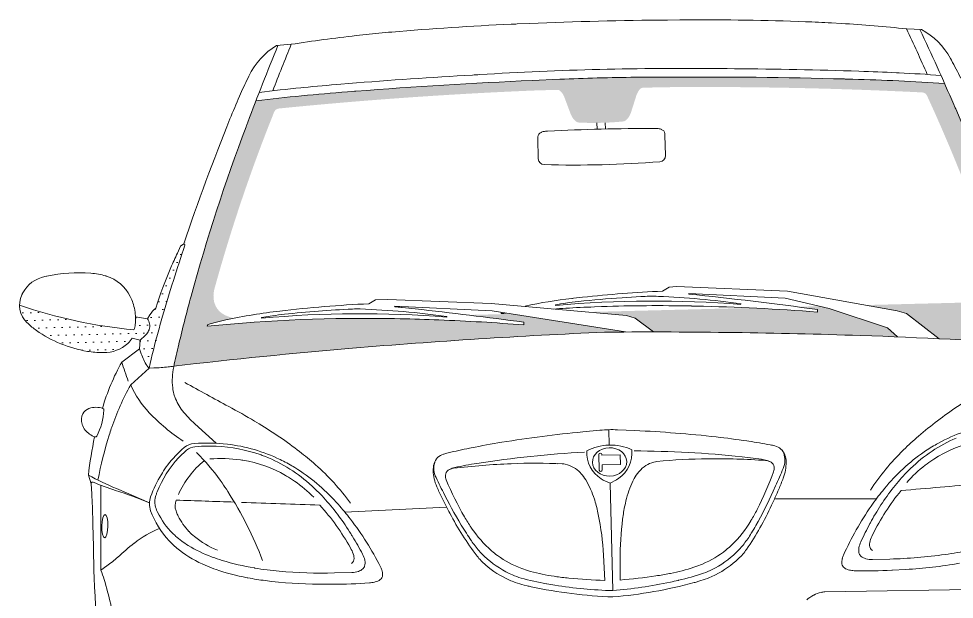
# Model space of a CAD drawing. Header units: millimetres. Extents: x 366 to 1555, y 702 to 1543.
# Drawn here: x 490.61 to 520.86, y 1337.68 to 1356.45 of the extents above; entities that cross this region are included whole.
import ezdxf

# ---------------------------------------------------------------- set-up
doc = ezdxf.new("R2010")
doc.units = ezdxf.units.MM
doc.layers.add('1_CARTIGLIO', color=7, linetype='Continuous', lineweight=9)
pattern_1 = [(1.432146888811479, (510.1088939683596, 1326.31015407768), (0.1193145961215538, 0.2543290665538346), [0, -0.2512675815807432])]

msp = doc.modelspace()

# ---------------------------------------------------------------- hatches: boundary and pattern name
at = {"layer": '1_CARTIGLIO', "ltscale": 100}
h = msp.add_hatch(dxfattribs=at)
h.set_pattern_fill('DOTS', color=256, scale=0.1582787915469249, angle=1.432146888811479, style=0)
h.set_pattern_definition(pattern_1)
edge = h.paths.add_edge_path(flags=17)
edge.add_line((511.1328764853879, 1346.322666903463), (510.54449424624, 1346.772437600891))
edge.add_line((510.54449424624, 1346.772437600891), (510.261485846202, 1346.854940122168))
edge.add_line((510.2614858461948, 1346.854940122177), (508.9833992468357, 1346.967181384232))
edge.add_line((508.9833992468248, 1346.967181384223), (514.2810865161555, 1347.099628257144))
edge.add_arc((511.1149169904002, 1279.182134965174), 67.99125329430424, 85.50691539694532, 87.3309246311544, ccw=False)
edge.add_line((516.4412681971207, 1346.964437281883), (516.4391631949802, 1347.048634385367))
edge.add_arc((499.3928599777337, 1222.350955936833), 125.8574092527991, 82.21585554799547, 82.51900958551894)
edge.add_line((515.7791477500923, 1347.137081114549), (516.4994627054166, 1347.155089626283))
edge.add_line((516.4994627054166, 1347.155089626283), (516.811666725609, 1347.081266002094))
edge.add_line((516.8116667255872, 1347.081266002089), (518.7005638619648, 1346.458094520442))
edge.add_line((518.7005638619794, 1346.458094520446), (519.0218138503988, 1346.163325531099))
edge.add_arc((512.0012810968965, 1173.052893929923), 173.2527327613867, 87.67762935101686, 88.07135987251986)
edge.add_arc((510.9857596439451, 1142.895315633038), 203.4274044672114, 88.07135987251988, 89.9585642118086)
edge = h.paths.add_edge_path()
edge.add_arc((529.0365328389216, 1338.022678209547), 34.17951084233674, 166.6318164353429, 167.8535225367005, ccw=False)
edge.add_line((495.7831357287996, 1345.925243746021), (495.7872104096459, 1345.942389694357))
edge.add_arc((542.4656081582998, 1334.849414858583), 47.97840042236447, 164.7322780670417, 166.6318164353431, ccw=False)
edge.add_arc((554.4512366456383, 1331.577774366485), 60.40252702127699, 159.2681943737983, 164.7322780670418, ccw=False)
edge.add_line((497.9599140915871, 1352.959910523821), (497.9734197844646, 1352.995592386808))
edge.add_arc((459.7847498932588, 1367.450119247985), 40.83268121052679, 339.2681943738008, 339.4303421869104)
edge.add_arc((580.1109882123765, 1322.295169174433), 87.68725165662751, 158.9440934424409, 159.4303421868979, ccw=False)
edge.add_arc((506.8133294711351, 1281.655086660018), 72.64732682279323, 94.40200193024339, 96.74679465986537, ccw=False)
edge.add_line((501.2373663282251, 1354.088109029151), (501.4693046923294, 1354.10596386562))
edge.add_arc((493.6341394009123, 1455.886533119317), 102.0817030263042, 274.4020019301993, 274.4229860810419)
edge.add_arc((514.8815074359063, 1181.193072719718), 173.4322672814087, 92.53506495896568, 94.42298608108598, ccw=False)
edge.add_line((507.2104602614181, 1354.455608686437), (508.1020106975266, 1354.495081301886))
edge.add_arc((511.0368614129893, 1288.206911501645), 66.35310696709867, 91.49039068466249, 92.53506495896511, ccw=False)
edge.add_arc((511.6672905715004, 1263.97649785021), 90.59172051332082, 91.37390309296109, 91.49039068466908, ccw=False)
edge.add_arc((511.0861253424573, 1288.208143143508), 66.35310696709865, 90.32922881865898, 91.37390309296148, ccw=False)
edge.add_line((510.7048540692249, 1354.560154691037), (511.5972631523236, 1354.565282643295))
edge.add_arc((512.593821480803, 1181.135878545103), 173.4322672813666, 88.44130769654629, 90.32922881866682, ccw=False)
edge.add_arc((520.0880652248215, 1456.547904690294), 102.0817030263034, 268.4413076965899, 268.4622918474325)
edge.add_line((517.3487181911969, 1354.502963264569), (517.5812590086935, 1354.496720818945))
edge.add_arc((515.6317790006342, 1281.875555707136), 72.64732682279035, 86.1174991177673, 88.46229184738928, ccw=False)
edge.add_arc((440.3948848309283, 1318.802142869028), 87.68725165662545, 23.433951590724178, 23.920200335182415, ccw=False)
edge.add_arc((558.3143815424028, 1369.913447288797), 40.83268121052679, 203.4339515907125, 203.5960994038222)
edge.add_line((520.8957215225146, 1353.568670228326), (520.9109933844902, 1353.53370782969))
edge.add_arc((465.5587227045817, 1329.355382802202), 60.40252702127699, 18.132015710581186, 23.59609940382461, ccw=False)
edge.add_arc((477.3658918211786, 1333.221864303307), 47.97840042236447, 16.23247734227988, 18.132015710581186, ccw=False)
edge.add_line((523.4316519769254, 1346.63352521313), (523.4365783594876, 1346.616604299354))
edge.add_arc((490.6196204191856, 1337.062221380249), 34.17951084233848, 15.010771240939278, 16.232477342295, ccw=False)
edge.add_arc((512.0012810968965, 1173.052893929923), 173.2527327613854, 86.15047767657511, 87.22864780881447)
edge.add_line((520.3781134525107, 1346.102996758488), (519.3149789984491, 1346.918364719165))
edge.add_line((519.3149789984509, 1346.918364719156), (519.0175326690551, 1347.001597870105))
edge.add_line((519.0175326690569, 1347.001597870105), (517.9704019563615, 1347.191864410104))
edge.add_line((517.9704019563706, 1347.191864410099), (520.8745873342814, 1347.264471616252))
edge.add_arc((520.778013093679, 1351.127304416238), 3.864039832171607, 271.4321468888114, 278.4293729986669)
edge.add_arc((521.0622868407427, 1349.209011834134), 1.924798229421467, 278.4293729986432, 283.4198886660474)
edge.add_arc((521.1180918442169, 1348.975127105343), 1.684348099934049, 283.4198886660717, 296.7939885631258)
edge.add_line((521.8773688305719, 1347.471622206874), (521.8834976369526, 1347.474717282687))
edge.add_arc((521.5915466718197, 1348.052832666228), 0.6476517295023847, 296.7939885631177, 358.4647778039871)
edge.add_line((522.2389659228411, 1348.035481120485), (522.2392352294428, 1348.045529463109))
edge.add_arc((521.3208296877765, 1348.070143738543), 0.9187353272367456, 358.4647778039877, 378.3099549429472)
edge.add_arc((471.3082440709022, 1331.520421960206), 53.59844689655433, 18.30995494294624, 24.75339415847317)
edge.add_arc((519.8151142768093, 1353.885879721545), 0.1837470654469086, 24.75339415867015, 87.14851818942262)
edge.add_arc((512.8063696119407, 1213.173113656773), 141.0709538493696, 87.14851818920928, 90.4744996604959)
edge.add_arc((511.8078818110862, 1333.737644580003), 20.50228837352125, 90.47449966049986, 91.43214688881415)
edge.add_line((511.2954665627094, 1354.233528536645), (510.7965087585799, 1354.221054149705))
edge.add_arc((510.7998254950708, 1354.088389389974), 0.1327062139341174, 91.43214688889917, 136.4603765122495)
edge.add_arc((511.0542333185203, 1353.846630783603), 0.4836628556897979, 136.4603765121657, 152.0065485541577)
edge.add_line((510.6271584148835, 1354.073647929774), (510.6252975556545, 1354.070147197406))
edge.add_arc((511.256265451555, 1353.734748114391), 0.7145719211841177, 152.0065485541608, 162.7504497996384)
edge.add_arc((469.4263812900081, 1366.722912342613), 43.08533240505597, 342.022086264459, 342.7504497996362, ccw=False)
edge.add_arc((509.8255109498623, 1353.613654310177), 0.6124902181578367, 329.81943494521687, 342.0220862644595, ccw=False)
edge.add_line((510.3549752883173, 1353.305739091927), (510.3497578630304, 1353.296767659319))
edge.add_arc((509.8827194937094, 1353.568378438324), 0.5402751647906361, 315.5045740473868, 329.81943494521323, ccw=False)
edge.add_arc((510.1224701630035, 1353.332813731856), 0.2041634060526116, 275.6555782347624, 315.50457404739086, ccw=False)
edge.add_arc((509.2005612545381, 1362.642175726753), 9.559062485555401, 267.2087155428677, 275.65557823475956, ccw=False)
edge.add_arc((508.7449979141584, 1353.29837570586), 0.2041634060526107, 227.3597197302373, 267.20871554286623, ccw=False)
edge.add_arc((508.9726777661617, 1353.545626589277), 0.5402751647906311, 213.044858832413, 227.3597197302394, ccw=False)
edge.add_line((508.5197954080122, 1353.251016977481), (508.5141361935912, 1353.25971648446))
edge.add_arc((509.0275523793007, 1353.593704639308), 0.6124902181578367, 200.8422075131692, 213.0448588324118, ccw=False)
edge.add_arc((548.721134429541, 1368.705351387887), 43.08533240505572, 200.1138439779913, 200.8422075131685, ccw=False)
edge.add_arc((507.5925342077153, 1353.643151589001), 0.7145719211841413, 20.11384397798884, 30.85774522346645)
edge.add_line((508.2059537582154, 1354.009661460102), (508.2039202902979, 1354.013064830844))
edge.add_arc((507.7887231033874, 1353.764990136562), 0.483662855689777, 30.85774522347058, 46.4039172654626)
edge.add_arc((508.0307322857607, 1354.019159607662), 0.1327062139341214, 46.40391726537876, 91.43214688872881)
edge.add_line((508.0274155492862, 1354.151824367397), (507.5284577451566, 1354.139349980457))
edge.add_arc((508.0408729935061, 1333.64346602382), 20.50228837352126, 91.43214688881268, 92.389794117127)
edge.add_arc((513.068306992709, 1213.179662323243), 141.0709538493724, 92.38979411712573, 95.71577558841227)
edge.add_arc((499.0368258904546, 1353.366404112373), 0.183747065447378, 95.7157755883984, 158.1108996191498)
edge.add_arc((548.6007100306797, 1333.452802052936), 53.59844689655425, 158.1108996191539, 164.5543388346809)
edge.add_arc((497.8236070327894, 1347.482692364999), 0.9187353272367494, 164.5543388346802, 184.3995159736396)
edge.add_line((496.9075788507962, 1347.41221562205), (496.9083499420321, 1347.402193290293))
edge.add_arc((497.5540933011271, 1347.451875046411), 0.6476517295023841, 184.3995159736402, 246.0703052145097)
edge.add_line((497.2913958088957, 1346.859892960281), (497.297671621116, 1346.85710801092))
edge.add_arc((497.9808690893897, 1348.396676048089), 1.684348099933812, 246.0703052145001, 255.6129612028979)
edge.add_arc((500.6037611537085, 1331.907079400387), 15.1661596962154, 101.5684678537811, 102.5731150794058)
edge.add_arc((499.030968319863, 1338.958891342847), 7.941083297310035, 102.5731150794068, 105.0981606462359)
edge.add_line((496.9625264472179, 1346.625856332623), (496.7206349950666, 1346.560597340447))
edge.add_line((496.7206349950629, 1346.560597340447), (496.705442597322, 1346.507177614878))
edge.add_arc((501.779004225702, 1296.240652113108), 50.52192210929093, 88.88711466470949, 95.7635276650343, ccw=False)
edge.add_line((502.7602557489936, 1346.753044246763), (502.94758163603, 1346.749405262264))
edge.add_arc((501.7579852499966, 1285.511936880327), 61.24902181578344, 87.72007693488041, 88.88711466471028, ccw=False)
edge.add_arc((501.3107182393487, 1274.277792545624), 72.4920661860499, 85.54500054012152, 87.72007693487939, ccw=False)
edge.add_line((506.9416181464385, 1346.550834727061), (506.9394373624073, 1346.638062998461))
edge.add_arc((483.3340002099631, 1169.443215566327), 178.7602601800983, 82.41188310489568, 82.99902550710506)
edge.add_line((505.1224134534914, 1346.870653320422), (506.5357277517887, 1346.905987429393))
edge.add_line((506.5357277517815, 1346.905987429393), (510.2288910456282, 1346.321312099051))
edge.add_arc((510.9857596439597, 1142.895315633038), 203.4274044672107, 90.2131742106891, 90.37189782715205)
edge.add_arc((509.6852316085915, 1343.256048233932), 3.06245109078801, 90.37189782714545, 92.4923959504687)
edge.add_arc((518.3984617815786, 1143.080639750549), 203.4274044672106, 92.49239595047592, 94.79293390510763)
edge.add_arc((515.877218638203, 1173.149795800661), 173.252732761387, 94.79293390510774, 96.71381610105246)
h = msp.add_hatch(dxfattribs=at)
h.set_pattern_fill('DOTS', color=256, scale=0.1582787915469249, angle=1.432146888811479, style=0)
h.set_pattern_definition(pattern_1)
edge = h.paths.add_edge_path()
edge.add_arc((495.791818038304, 1362.236135820978), 15.90869672405801, 250.9905028866272, 264.7362674526304)
edge.add_arc((493.5687977254329, 1346.681719046244), 0.8157763109600784, 339.3873651900424, 352.0077745526552)
edge.add_arc((493.2450301439148, 1346.727176812999), 1.142719509997306, 352.0077745526607, 362.9486652346991)
edge.add_arc((492.4425731591091, 1346.685842735398), 1.9462403363849, 2.948665234678173, 3.577507247816026)
edge.add_line((494.3850208596032, 1346.807285634916), (494.7662800456001, 1346.750499975985))
edge.add_line((494.7662800455928, 1346.75049997599), (494.8448715848244, 1346.87400125197))
edge.add_arc((495.6019371614002, 1346.392233363438), 0.897356442927813, 128.7389755800359, 147.5288677574687, ccw=False)
edge.add_arc((506.6099860507147, 1343.55797850252), 12.09735421602061, 156.3803033047086, 163.0135042849524, ccw=False)
edge.add_arc((517.6963567629919, 1338.709922915866), 24.19740622174428, 155.1703847756237, 156.3803033047081, ccw=False)
edge.add_line((495.7357454745998, 1348.870927772689), (495.8394041589654, 1349.094961527819))
edge.add_line((495.8394041589545, 1349.094961527819), (495.9423888176971, 1349.17177453048))
edge.add_line((495.9423888177025, 1349.171774530484), (495.9578907038849, 1349.166597166615))
edge.add_arc((495.9481894052642, 1349.137549869435), 0.03062451090789173, -18.440437359919486, 71.53156544883728, ccw=False)
edge.add_arc((555.4026896146297, 1329.313054789293), 62.64192291082918, 161.5595626400645, 163.7621285502653)
edge.add_line((495.2596113935779, 1346.829351431595), (495.1959150910461, 1346.610646999727))
edge.add_arc((514.7978288406939, 1340.901711804674), 20.41634060526084, 163.762128550264, 164.626489000076)
edge.add_arc((520.5578820072897, 1339.317993495726), 26.39014811506097, 164.6264890000771, 167.2189533806431)
edge.add_line((494.8216134397862, 1345.15617795291), (494.8160289906864, 1345.160447948021))
edge.add_arc((494.9710421700929, 1345.363179611292), 0.2552042575657545, 212.9025319599139, 232.597660191539, ccw=False)
edge.add_arc((496.2581123339241, 1346.195903324826), 1.788168180722994, 198.776892311803, 212.9025319599039, ccw=False)
edge.add_line((494.5651119755548, 1345.62032081197), (494.5126597782219, 1345.774602060789))
edge.add_line((494.5126597782128, 1345.774602060789), (494.5288834358616, 1346.060329658073))
edge.add_line((494.5288834358562, 1346.060329658073), (494.2753203020457, 1346.125418589147))
edge.add_arc((493.7313872755531, 1346.411350193841), 0.6145079493957645, 311.41609820973315, 332.2702495212597, ccw=False)
edge.add_arc((493.3515535829411, 1346.841942999751), 1.188688930039205, 269.6896474889047, 311.41609820973554, ccw=False)
edge.add_line((493.3451148750082, 1345.653271507947), (493.3157632264265, 1345.653430497793))
edge.add_arc((493.332237930872, 1348.694881001845), 3.041495123221623, 260.43335460409355, 269.68964748890744, ccw=False)
edge.add_arc((493.4970312233254, 1349.672658764073), 4.033062660776679, 234.89207836826222, 260.4333546040898, ccw=False)
edge.add_arc((492.6332172150051, 1348.443936898923), 2.531086608090058, 226.7065367580463, 234.8920783682629, ccw=False)
edge.add_line((490.8975617340093, 1346.601682988923), (490.8767822455775, 1346.621260112786))
edge.add_arc((491.4132957245656, 1347.190724540053), 0.7823914921958863, 180.2123312237054, 226.7065367580559, ccw=False)

# ---------------------------------------------------------------- linework, layer by layer
for p, q in [((509.3040667751102, 1353.083673636472), (509.3091543956161, 1352.880176024739)), ((509.5748285288191, 1353.090442920081), (509.5799161493105, 1352.886945308348)), ((494.3850208596032, 1346.807285634916), (494.7662800455928, 1346.75049997599)), ((493.939425921204, 1345.35088804743), (494.5126597782128, 1345.774602060789)), ((509.6875843666257, 1343.161941245791), (509.7000425220813, 1342.663632677552)), ((509.3670964990797, 1342.362993716481), (509.379960470591, 1341.848453081204)), ((493.2558798264272, 1341.366661931499), (493.2562440390375, 1338.622891194957)), ((509.7309553434079, 1341.427163621495), (509.8176988287214, 1337.95754710499)), ((518.3446590506264, 1340.928077405526), (515.0851766428441, 1340.925133125909)), ((501.1529524087291, 1340.498269515944), (504.4457849605442, 1340.660038235794))]:
    msp.add_line(p, q, dxfattribs=at)
for points in [[(521.0735663830183, 1354.531125903588, 0.008922657811013162), (520.7701696811764, 1355.112470898914), (520.7399654148521, 1355.167911040742, 0.1439013340971853), (519.8019822283586, 1356.107225193061), (519.3238766622435, 1356.123287050188, 0.01186687267146602), (517.2089217373195, 1356.298862108626), (516.889209811683, 1356.317777004831, 0.005871630932681425), (516.0510387115264, 1356.357494346696, 0.0101582273114928), (512.1869135963116, 1356.416586909406, 0.0009809951572491268), (511.9866353641901, 1356.415187677546), (511.5914365919216, 1356.41165121963, 0.008023853451145166), (507.1240155129544, 1356.299961736683), (506.7291337468541, 1356.283745481512, 0.0009809951572491268), (506.529035803489, 1356.275134954446, 0.01015822731149274), (502.6726910565685, 1356.023023808577, 0.005871630932681425), (501.8375517869044, 1355.941472225729), (501.5191844673591, 1355.906604783361, 0.01186687267146602), (499.4156453518717, 1355.625563638371), (498.9389397063405, 1355.585630655448, 0.1439013340971853), (498.0490663822475, 1354.600618471766), (498.0216702240341, 1354.543738268323, 0.008922657811013162), (497.7477026797624, 1353.947958655578, 0.007071953529547899), (497.4370723170487, 1353.211245006121, 0.01524276158123778), (495.9423888177025, 1349.171774530484)], [(519.7501301839129, 1356.10896715172, -0.007615904758811054), (520.8496154916556, 1353.674630841676, 0.0007075034214675928), (520.8957215225146, 1353.568670228326), (520.9109933844938, 1353.533707829695, -0.02384608113152524), (522.9617800487813, 1348.153102826074, -0.008288489494688833), (523.4316519769254, 1346.63352521313), (523.436578359504, 1346.616604299358, -0.005478738973152013), (523.6380634358557, 1345.89519269098, -0.0816727357140902), (523.7049675742801, 1345.217549663928, -0.05671055278504759), (523.6559588893342, 1344.944933364206), (523.6495237287654, 1344.923460573193, -0.08275931778849285), (523.4236467560168, 1344.463300487457, -0.04049207231215418), (523.048933217904, 1344.020582110559), (522.3879274329574, 1343.356844420734)], [(498.9906399250085, 1355.589961512385, 0.007615904758811055), (498.014173305919, 1353.103724565878, -0.0007075034214675928), (497.9734197844718, 1352.995592386808), (497.9599140915871, 1352.959910523821, 0.02384608113152524), (496.1805612134976, 1347.483548639991, 0.008288489494688833), (495.7872104096514, 1345.942389694348), (495.7831357287996, 1345.925243746021, 0.005478738973152013), (495.6179516949396, 1345.194665085193, 0.0816727357140902), (495.5849933264744, 1344.514525407041, 0.05671055278504759), (495.6475635674633, 1344.24469867927), (495.6550636954398, 1344.223574282816, 0.08275931778849285), (495.9036529250498, 1343.775276272283, 0.04049207231215418), (496.3000212058014, 1343.351835623659), (496.9933685200576, 1342.721957960623)], [(498.3827696704593, 1354.068623457149, -0.006086793943422022), (499.7331793794929, 1354.219077165955), (499.8131485431568, 1354.227002503451, -0.00425662288347248), (501.0248382189511, 1354.336678775792, -0.005835705281884165), (505.037490677938, 1354.618365627759), (505.2770778239992, 1354.632376669549, 0.0006301095815964485), (505.508227138931, 1354.646186584143, -0.01797101926363326), (513.2878463819561, 1354.840683954201, 0.0006301095815964485), (513.5193970091259, 1354.838441947884), (513.7593849763998, 1354.8364207086, -0.005835705281884165), (517.7811004411833, 1354.755600169285, -0.00425662288347248), (518.9967569260098, 1354.706609700417), (519.0770222169576, 1354.702690366177, -0.006086793943422022), (520.4332631014167, 1354.619905319002)], [(520.5507714563773, 1354.35615730313, 0.01023144534742987), (517.5812590087062, 1354.49672081894), (517.3487181911969, 1354.502963264569, -9.156063099042779e-05), (517.3113451789595, 1354.503973373741, 0.008237796234634042), (511.5972631523091, 1354.565282643295), (510.7048540692249, 1354.560154691037, 0.004558282994554696), (509.4951878684424, 1354.542174546257, 0.000508273047025009), (509.3110641305011, 1354.537571289763, 0.004558282994554696), (508.1020106975102, 1354.495081301886), (507.2104602614181, 1354.455608686437, 0.008237796234634042), (501.5065805384711, 1354.108840262354, -9.156063099042779e-05), (501.4693046923257, 1354.10596386562), (501.2373663282251, 1354.088109029151, 0.01023144534742987), (498.2785877496408, 1353.799332988085)], [(494.3323496074936, 1346.394526579568, 0.05512265270370496), (494.3766503555871, 1346.568294545093, 0.04777493956763196), (494.3862367217134, 1346.785959678789, 0.06263675335104388), (494.3009163534061, 1347.264126419366, 0.04154895651020207), (494.2259442532868, 1347.449282677441), (494.2131463418391, 1347.47461596419, 0.2042261951905754), (493.438525055235, 1348.127203201968), (493.4189194950795, 1348.133207568232, 0.05507191629377194), (492.9388289302206, 1348.224123285065, 0.07179281790957426), (491.5131018155862, 1348.129578235291, 0.0002163332214092014), (491.504618674071, 1348.127770215408), (491.4490307131109, 1348.115897555487, 0.2189262096509634), (490.7370551516851, 1347.584168245155), (490.7208549994593, 1347.554391832789, 0.01503942478442587), (490.7047998224061, 1347.522643210338, 0.3239978616680808), (490.8767822455902, 1346.621260112781), (490.8975617340093, 1346.601682988923, 0.03573135783258716), (491.1775428289893, 1346.373330345379, 0.1119085249617255), (492.8267574907422, 1345.695684091135, 0.04041017167619197), (493.3157632264247, 1345.65343049778), (493.3451148750082, 1345.653271507947, 0.1841047332228403), (494.1378981691869, 1345.950515176484, 0.0912453710009592), (494.2753203020311, 1346.125418589147), (494.5288834358562, 1346.060329658073)], [(506.9822607459992, 1347.16186717633, -0.02359795719151235), (508.491129330554, 1347.406049369331, -0.001135724849861575), (508.5464365229036, 1347.412212784072), (508.8416217573013, 1347.444429472082, -0.01622990222626738), (511.4250244420891, 1347.641805277901), (511.6420290864389, 1347.775047622369), (511.8835035359134, 1347.79063356061), (515.4709996831862, 1347.646012700108), (519.0175326690569, 1347.001597870105), (519.3149789984509, 1346.918364719156), (520.3781134525107, 1346.102996758488)], [(507.8999092451177, 1347.062333219221, -0.002024385578689047), (508.2990228762992, 1347.088536114218, -0.006521935206718447), (509.2299671338606, 1347.133690790845), (509.454624380267, 1347.141652041835, -0.0141691004451987), (512.3568521973266, 1347.162218134097, 0.0001856647127546871), (512.3644317327326, 1347.162059859627), (512.5091466448121, 1347.159091709366, -0.01447892855337377), (516.4412681971207, 1346.964437281883), (516.4391631949748, 1347.048634385367, 0.008330436791141416), (512.2754213622011, 1347.547310021143), (512.2748158113591, 1347.571531197125), (515.3909408580275, 1347.417210210822), (516.8116667255872, 1347.081266002089), (518.7005638619794, 1346.458094520446), (519.0218138504042, 1346.163325531099)], [(513.9639555819795, 1347.211932196649, 0.04219691219692338), (507.9651773604473, 1347.178861865093), (507.9646749839794, 1347.198956212353, -0.0112087904745651), (508.2923218248961, 1347.254128792417), (508.3054576542254, 1347.256039017522, -0.00825141082406715), (508.7064402529704, 1347.307608734797, -0.01256075781639467), (510.1170449467809, 1347.429623751852), (510.7220110755643, 1347.466671759187, -0.0249741967568816), (511.2926866717517, 1347.473078094097, -0.02569890276497806), (513.972477651294, 1347.230975864725)], [(490.6309096048699, 1347.187825098519, 0.05969986007554042), (494.3323496074936, 1346.394526579568)], [(510.2288910456464, 1346.321312099055), (505.9156939701552, 1347.004146765237), (502.7638774774296, 1347.158651157353), (502.7644048278362, 1347.137557888684, -0.004789273185071971), (502.9877450909316, 1347.117339764761), (503.0111965270971, 1347.114990124348, -0.003194280090836103), (503.4262179948182, 1347.07072864958, -0.004950552243402039), (506.9394373624145, 1346.638062998456), (506.9416181464385, 1346.550834727061, 0.009490846093655806), (504.1945732408549, 1346.712473743612, 0.005092206734055093), (502.9475816360264, 1346.749405262264), (502.7602557489936, 1346.753044246763, 0.03001301875019007), (496.7054425973238, 1346.507177614878), (496.7206349950629, 1346.560597340447), (496.9625264472179, 1346.625856332623, -0.01101803554608945), (497.3023113184081, 1346.709539632259, -0.01473174585150817), (498.1797374169892, 1346.878268693656), (498.1919440456313, 1346.88024510028, -0.01114738919271921), (499.0484266193871, 1346.999392779455, -0.01725735537607454), (501.9340980872421, 1347.234866278566), (502.1464009494284, 1347.365288998292), (502.5482180135205, 1347.373566152307), (505.8818690844546, 1347.239557027535), (510.2614858461948, 1346.854940122177), (510.54449424624, 1346.772437600891), (511.1328764853879, 1346.322666903463)], [(506.2107389872599, 1346.958582146033), (506.2118159634028, 1346.91550462596, -0.0008142402410143803), (506.3718511586685, 1346.931931205392, -0.0008142402410143803)], [(523.6328290388101, 1345.914736167485, 0.008381625981633951), (517.8320609183338, 1346.207482133538, 0.01003832762927485), (509.6653538633309, 1346.31843481284, 0.009252682542325303), (509.5520554178565, 1346.315602251372, 0.01003832762927518), (501.4010954576861, 1345.796693447134, 0.008381625981633896), (495.6222029545806, 1345.214445711515)], [(518.1492231703942, 1341.209033341899, -0.05398507682188827), (519.2147022995687, 1342.502684609319), (519.2213093302908, 1342.509142089227, -0.01617064070667859), (519.708067081845, 1342.955037445906, -0.02983212432875204), (520.9662107605309, 1343.910745654268), (521.1151052261175, 1344.010434798495, -0.01175223121515246), (521.9248270394219, 1344.525426724988, 0.003742880528499051), (523.3023671408355, 1345.370876765516)], [(493.1660880069594, 1341.533827835117, -0.02823326505270063), (493.5314309559089, 1342.98884624219, -0.006776548616904369), (493.6002225158645, 1343.199239011567), (493.6156250061085, 1343.244270684856, -0.02218232823964291), (493.8861013723272, 1343.93359255879, -0.02556147907349651), (494.2295026177362, 1344.610647636157), (494.8216134397862, 1345.15617795291), (494.9799084836759, 1345.159998283254, 0.02353407316985457), (495.4380577050233, 1345.192668683087, -0.0002675693267155684), (495.6222029545806, 1345.214445711515)], [(501.3341046103214, 1340.788640487842, 0.05398507682188827), (500.2053121435947, 1342.027433022297), (500.1983906833539, 1342.033552277951, 0.01617064070667859), (499.6899594114711, 1342.454567027787, 0.02983212432875204), (498.3856302887343, 1343.346211146993), (498.23194031805, 1343.438335412381, 0.01175223121515246), (497.3974956732036, 1343.912221721487, -0.003742880528499051), (495.9794289504844, 1344.687779115854)], [(494.2295026177362, 1344.610647636157, 0.08417373302643175), (494.8290016989977, 1343.710548623724, 0.05982270299854531), (495.9280668903284, 1342.792727926141)], [(521.0273138580869, 1338.842439183897, -0.03069055621058382), (519.2903454568641, 1338.640580161589), (518.8669021999722, 1338.617550730166, -0.0004594097827024334), (518.8444235891275, 1338.61634891982, -0.01882513200779862), (517.6670753229173, 1338.59886504167, -0.0399072844512396), (517.5052373307608, 1338.615523048545), (517.479791271564, 1338.620215028456, -0.1027794783473763), (517.3090684502149, 1338.689829520092, -0.2188145494998483), (517.2291177235948, 1338.820838179847, -0.0968751531622412), (517.2425112805267, 1338.996615926696), (517.2432453384881, 1338.999276584484, -0.03915638672130115), (517.2812980167128, 1339.104347067093, -0.04372479338904699), (518.1761983330853, 1340.692504683627, -0.02174360916026216), (518.5491721086055, 1341.189275761937), (518.6095608321102, 1341.262819527499, -0.06892815735273426), (519.8885972735789, 1342.444054906407, -0.02592048392571103), (520.2928161642831, 1342.695344457577), (520.3540966318742, 1342.729170650952, -0.08570818245420539), (522.0298358126656, 1343.309472238736, -0.04574519398657633)], [(493.0549714760327, 1342.932283529028, 0.01833198629383513), (492.8584761218717, 1341.689652295433), (492.9470830911359, 1341.415171196493), (492.967944399008, 1341.090817897604, -0.008383558789744098), (492.9874322879241, 1340.680521495617, -0.003133081442644485), (493.0334509947625, 1338.797088863973, 0.008736344128843084), (493.0588674648952, 1338.084139505583), (493.075980489366, 1337.762205243487, 0.06271408978776555), (493.8372504958588, 1333.539662908872)], [(509.8231995827136, 1337.751165669781, 0.04391422172697678), (512.4484346137378, 1338.21475288187, 0.0107653467828997), (512.5744059362387, 1338.251534800422), (512.6700204711578, 1338.281701504472, 0.01643662105966348), (512.9514101541772, 1338.380761264664, 0.02558790801291019), (513.1405151813142, 1338.465783483364, 0.0698857954362532), (513.8861452238107, 1338.990514956233, 0.0546167394734872), (514.144630474364, 1339.291918140523, 0.04166134134267378), (514.9543945176756, 1340.717771317315, 0.005501178274383164), (515.1889268787836, 1341.239842686389, 0.01242577286253948), (515.3322985521863, 1341.592270532385), (515.3340303959903, 1341.596850523503, 0.09498554692759141), (515.4245518091248, 1342.117593763616, 0.07916477063607945), (515.3853361835263, 1342.33901428963), (515.3824893948386, 1342.347237089218, 0.2549082724380836), (515.0604120163098, 1342.640331336645), (515.0586705918886, 1342.640755893096, 0.01453866777926346), (514.9135503693742, 1342.671695985366, 0.008065128952542548), (514.2143627634705, 1342.788014712166), (514.1556077415353, 1342.796817935252, 0.009053420926342553), (513.1660673820206, 1342.926808458371, 0.01698275653176564), (510.5313533463395, 1343.134186765039), (509.9717495362911, 1343.159153692124, 0.03481191622244334), (509.4040293978815, 1343.144968282324), (508.8462564202837, 1343.09205784971, 0.01698275653176564), (506.2251967584943, 1342.753280546533, 0.009053420926342553), (505.2433883356334, 1342.574004558194), (505.1851466185963, 1342.562276313026, 0.008065128952542548), (504.492645022392, 1342.411164123812, 0.01453866777926346), (504.3492521927164, 1342.373010949757), (504.3475341591748, 1342.372499903788, 0.2549082724380019), (504.0405052313927, 1342.063677441622), (504.038072896923, 1342.055322659282, 0.07916477063607945), (504.0099707663521, 1341.832219129749, 0.09498554692759119), (504.1264009098722, 1341.316649861812), (504.1283594546749, 1341.312162133679, 0.0124257728625396), (504.28916302158, 1340.967338938042, 0.005501178274383053), (504.5494905663709, 1340.457639504823, 0.04166134134267378), (505.429493614507, 1339.074032001633, 0.0546167394734872), (505.7027172164871, 1338.785922009494, 0.06988579543625331), (506.4736368512731, 1338.299105621483, 0.02558790801291019), (506.6667542339765, 1338.223639301498, 0.01643662105966348), (506.9527424441385, 1338.138764491057), (507.049744973503, 1338.113413384174, 0.0107653467828997), (507.1773969312835, 1338.082972272216, 0.04391422172697678), (509.8225179380588, 1337.75114862806)], [(521.3380990604837, 1339.263361568294, -0.01751527929231708), (520.5637709978964, 1339.125675000434, -0.02899620480844243), (518.7821809042416, 1338.977513031493), (518.2186439775887, 1338.963424109308, -0.06999927025472343), (518.001801856537, 1338.988422000582, -0.1103981785700092), (517.8527986609897, 1339.064946832957, -0.1314615241857807), (517.7919082212375, 1339.151143817209, -0.1353841535208193), (517.776678907705, 1339.331030185428), (517.7788682479932, 1339.342750358039, -0.0627875083105771), (517.8412070223476, 1339.53730425553, -0.01427137285106238), (518.1352243790079, 1340.124771059788, -0.004601171708043912), (518.1894431272576, 1340.223599925828), (518.2240885317351, 1340.285395489347, -0.04464529646926389), (519.0044423081763, 1341.425519344036, -0.02784743969497426), (519.4281717430913, 1341.884832944731), (519.4528023924267, 1341.908716174946, -0.09029521630059617), (520.9222421501672, 1342.892356044524, -0.006834006308509091)], [(519.3245406214028, 1341.456159248803, -0.04415588562876186), (519.9214557326977, 1342.010778891474, -0.02122187944351467), (520.1685397634919, 1342.186426905457), (520.2014359668738, 1342.207771113205, -0.09271075287028532), (521.5522538246787, 1342.764078347034), (521.5543171168447, 1342.764509005762, -0.005524513214390642), (521.6317759117137, 1342.779785418427, -0.04950094050452953), (522.6154870358787, 1342.863355979359)], [(498.4933038182553, 1338.929699226012, 0.05069177832850425), (497.3654755586522, 1341.164937081719, 0.01151408499915556), (497.181955846163, 1341.438071383552), (497.119923952434, 1341.525953053813, 0.04448918708301947), (496.3589209924157, 1342.422936673822)], [(515.3018031269075, 1342.489222749161, -0.08006148365570732), (515.3473491925015, 1342.40307237789, -0.1818654870118065), (515.3309560993857, 1341.910265129902, -0.007508624915450006), (515.0855364287909, 1341.342605777151), (515.0110181317195, 1341.177111748818, -0.02334243617066935), (514.4445512875154, 1340.061285301724, -0.006748767818620642), (514.3052630971997, 1339.823523099051), (514.2982046859015, 1339.81183901901, -0.02911576755852799), (514.0624942939085, 1339.468517206744, -0.03716647609798507), (513.8086591369993, 1339.187240614985, -0.07340311701348864), (513.031701331658, 1338.637483515238, -0.03678969646907636), (512.7548482707698, 1338.521831623536, -0.02181772220959587), (511.9465874130601, 1338.29069995347), (511.9333509074841, 1338.287532221354, -0.006325326139330088), (511.681433591968, 1338.230603316476, -0.03207283252354456), (509.8176988287214, 1337.95754710499, -0.03207283252354456), (507.942064795925, 1338.130936658947, -0.006325326139330088), (507.6874726143778, 1338.174365395387), (507.6740861604831, 1338.176823536789, -0.02181772220959587), (506.8546607510416, 1338.364571935879, -0.03678969646907636), (506.5720401227354, 1338.465311986672, -0.07340311701348864), (505.7669005172556, 1338.972900910601, -0.03716647609798507), (505.4984424779304, 1339.240256645682, -0.02911576755852799), (505.2447783936714, 1339.570534994998), (505.2371076065519, 1339.581826492742, -0.006748767818620642), (505.0853518616259, 1339.811831403265, -0.02334243617066935), (504.4602505107523, 1340.895898581427), (504.37702234055, 1341.057188139978, -0.007508624915450006), (504.101712564041, 1341.610968315169, -0.1818654870118065), (504.0590914790864, 1342.102202638364, -0.08006148365570732), (504.0999837490581, 1342.190656879745)], [(508.9053499128549, 1342.434320480777, 0.02477949225570315), (505.4257430864727, 1342.072298953028, 0.01639934151460742), (504.712507016482, 1341.938076455333, 0.06192698423634357), (504.5464198830505, 1341.878856919827), (504.5412382041886, 1341.876249525228)], [(510.5052011694261, 1342.474318178881, -0.02477949225570315), (513.9985513064948, 1342.286626749885, -0.01639934151460742), (514.71760349551, 1342.188212726985, -0.06192698423634357), (514.886442367022, 1342.137366638183), (514.8917478652784, 1342.135021432298)], [(500.1479064781215, 1340.976726414003, 0.04415588562876186), (499.5240224559439, 1341.500824997299, 0.02122187944351467), (499.2684698835128, 1341.663906651099), (499.2345481960856, 1341.683580352417, 0.09271075287028532), (497.8576189540527, 1342.171691493283), (497.8555367193239, 1342.172018510171, 0.005524513214390642), (497.7774113237592, 1342.183405180305, 0.04950094050452953), (496.7907530916618, 1342.217714762525)], [(506.5327283333809, 1342.062825769201, 0.01820873292822981), (504.6687458477008, 1341.914441953993, 0.1241493444780427), (504.4941506956293, 1341.848147863022, 0.2339879301112045), (504.4071081396596, 1341.689259647676, 0.109083048114584), (504.4341949723803, 1341.536810036075, 0.0324849992386171), (505.024086379306, 1340.340469757914, 0.01663461751105249), (505.2392315899688, 1339.994477227681), (505.2409794269242, 1339.991864387455, 0.06528802083940899), (505.8998220419071, 1339.240626291519, 0.02442166945939199), (506.0870624909057, 1339.091794503135), (506.0914732123547, 1339.088627159215, 0.06636525278574194), (506.8750015090536, 1338.670465728203, 0.02157833381025388), (507.1262457842004, 1338.588723229984), (507.1574050697, 1338.580052692489, 0.03276175353350005), (507.9273639027142, 1338.419239968145), (507.9526792264278, 1338.41566218475, 0.01100393150597516), (508.3987999293659, 1338.362596920926, 0.01611115087560916), (509.5610422231894, 1338.287918593103), (509.5184100773095, 1339.105625797745, 0.03754594980845694), (509.3509804639525, 1340.415355029461, 0.02340216634839565), (509.2333024799063, 1340.878153140145), (509.222230544683, 1340.914486297035, 0.06211123012384167), (508.9436219751424, 1341.53860799274, 0.04981164054954114), (508.7853755399465, 1341.749620831754), (508.7691944217713, 1341.767235622567, 0.155440047518627), (508.2838032514901, 1342.044754063224, 0.04202214514959639), (508.1818594835113, 1342.057768429247, 0.01995598291214505), (506.5329848692254, 1342.062836813422)], [(512.8934224048626, 1342.221848753486, -0.01820873292822981), (514.7624910218492, 1342.166794521524, -0.1241493444780427), (514.9401808021994, 1342.109307865814, -0.2339879301112045), (515.0350543447184, 1341.954967714021, -0.109083048114584), (515.0156193407802, 1341.801355015311, -0.0324849992386171), (514.4862466561517, 1340.577032143731, -0.01663461751105249), (514.2886596606459, 1340.220720942859), (514.2870445723293, 1340.218024026524, -0.06528802083940899), (513.666564825724, 1339.434801738687, -0.02442166945939199), (513.4869955020604, 1339.276799381175), (513.4827485648475, 1339.27341558812, -0.06636525278574194), (512.7210948874181, 1338.816623239474, -0.02157833381025388), (512.4742492102287, 1338.722428051376), (512.4435621236826, 1338.712211299819, -0.03276175353350005), (511.6826011043795, 1338.513124223511), (511.6574961910574, 1338.508285889541, -0.01100393150597516), (511.214584529871, 1338.432994029365, -0.01611115087560916), (510.0575259504458, 1338.300331125927), (510.0592435673516, 1339.119147113913, -0.03754594980845694), (510.1610161362532, 1340.435606638568, -0.02340216634839565), (510.2554208340644, 1340.903707004097), (510.2646633496679, 1340.940548040255, -0.06211123012384167), (510.5117361549401, 1341.577812235825, -0.04981164054954114), (510.6592404667226, 1341.796469114263), (510.6745211491561, 1341.814870477949, -0.155440047518627), (511.1454381709536, 1342.116297470236, -0.04202214514959639), (511.2466042449287, 1342.134389762166, -0.01995598291214505), (512.893165637628, 1342.221846964678)], [(492.8584761218717, 1341.689652295433, 0.01915222941997303), (493.7686507198578, 1341.257054201462), (494.8321766706267, 1340.800634792861)], [(494.8321281340377, 1340.799604211145, 0.02179554706296223), (493.7384444607942, 1341.198551313052, -0.0220267307771068), (493.0103140983028, 1341.464535502057, 0.5558546652559664), (492.946825582103, 1341.419174967516), (492.9470830911359, 1341.415171196493)], [(521.6677354568583, 1341.407533692897, -0.0001629941638000828), (519.1426215021256, 1341.194298466928, 0.05641767939694127), (518.2235941457384, 1339.764121012256), (518.1976508662392, 1339.711551470734, 0.06344543501197182), (518.1295213327012, 1339.513755602299, 0.06310009894734003), (518.1224362006815, 1339.424213993841), (518.1227947672505, 1339.416602039875, 0.24239101318188), (518.2159438017316, 1339.254920304649)], [(497.031607023795, 1339.263791943137, -0.07143384598361587), (496.2871134010402, 1339.709907169624, -0.02882660353335457), (496.1134294349376, 1339.868530646761), (496.1120899454745, 1339.869903629576, -0.08006760345601732), (495.764414069743, 1340.363917692582, -0.02296155811751223), (495.7087006399433, 1340.492968161441), (495.6937373479213, 1340.532525608516, -0.1901651828469875), (495.6987420833811, 1340.884685317444, 0.0001209839614691419), (497.5785586178736, 1340.8190867503, 0.0001209839614691419)], [(497.810068859113, 1340.811070901607, 0.0001629941638000828), (500.3426836483759, 1340.724283372935, -0.05641767939694127), (501.332029592586, 1339.341816940675), (501.360567389178, 1339.290609474299, -0.06344543501197182), (501.4384957737839, 1339.096465183154, -0.06310009894734003), (501.4500464965731, 1339.007389487567), (501.4500687513846, 1338.999769125514, -0.24239101318188), (501.3651154118761, 1338.833634673221)], [(495.1580749803015, 1339.968507563574, 0.0720288160735505), (494.3463103219019, 1339.497130671577), (494.3383716423905, 1339.490842472526, 0.01794024174007147), (493.8088725439065, 1339.039594409889, -0.0356808584145336), (493.450674801561, 1338.755621313178), (493.2562440390375, 1338.622891194957, -0.03663921547625776), (493.3692408737897, 1338.314596977604, -0.0087775544997207), (493.5800082863771, 1337.523949827184), (493.5892772804418, 1337.486553641631, -0.003826221944979644), (493.7714015046713, 1336.726917869466, 0.01177203801463837), (494.4397982473947, 1334.12231857463, 0.003895505011678149), (494.5728330311886, 1333.664053591353), (494.5804103800529, 1333.638691597978, 0.02205552206500789), (495.2247197289889, 1331.78446829914, 0.02747660497658625), (495.6470252151685, 1330.872029297118, 0.09194441601387236), (495.7628779331917, 1330.726332856313, 0.06897034759850226), (496.0388021099261, 1330.546377313919), (496.0726767354117, 1330.530421852184, 0.05042138753292967), (496.653610617248, 1330.325293607145, 0.05369257863484555), (498.0802039532045, 1330.136760135558), (498.1289558568005, 1330.135584359898, 0.01198831796483899), (498.7162896386344, 1330.135503676945, 0.0005787814312716095), (521.2961106554194, 1330.700019197163, 0.01198831796483899)], [(516.0905476870594, 1337.661465681647, -0.04308018836436226), (516.3097062374054, 1337.807530541206), (516.3193112712961, 1337.812799846881, -0.07196218852755062), (516.5539565552808, 1337.90060962893, -0.04932157289048176), (516.6736912373508, 1337.914543253871), (522.0577514059314, 1338.007623988139, -0.01373297295706011)]]:
    msp.add_lwpolyline(points, format="xyb", dxfattribs=at)
for points in [[(507.7121528758489, 1352.820762982703, 0.04620763960578158), (507.5713260686371, 1352.800923317188, 0.04058568208434555), (507.5083704747722, 1352.780518186148), (507.5032503607854, 1352.778386181464, 0.2739944428124379), (507.3958474904994, 1352.634545349194, 0.03288821781990733), (507.3939535470618, 1352.588101990743), (507.4105691615605, 1351.9235009514, 0.3985421042574211), (507.598877723276, 1351.734473712452, 0.02690677593743288), (511.3453075198977, 1351.828137774894, 0.3985421042574211), (511.523935033596, 1352.026338740654), (511.5073194190973, 1352.690939779998, 0.03288821781990733), (511.5031070422174, 1352.737230475034, 0.2739944428124379), (511.3886505475148, 1352.875524626718), (511.3834302926898, 1352.877398113025, 0.04058568208434555), (511.3195336943663, 1352.894631826927, 0.04620763960578158), (511.177891424426, 1352.907409515385, 0.01130725535225049)], [(495.2596113935779, 1346.829351431595), (495.1959150910461, 1346.610646999731, 0.003771501825388689), (495.1120242410743, 1346.314295381419, 0.01131224228892171), (494.8216134397862, 1345.15617795291), (494.8160289906864, 1345.160447948021, -0.08614838256290897), (494.7567737319096, 1345.224549710176, -0.06171289580548443), (494.5651119755548, 1345.62032081197), (494.5126597782128, 1345.774602060789), (494.5288834358562, 1346.060329658073, 0.0559336309754808), (494.7463031401476, 1346.266757911592, 0.09106574280568039), (494.8193370011486, 1346.39492471889), (494.8212829609747, 1346.400491061533, 0.2511840361466873), (494.7662800455928, 1346.75049997599), (494.8448715848263, 1346.874001251965, -0.08217056411248348), (495.0403953680852, 1347.092175789651, -0.02895088362748561), (495.5260871209375, 1348.404953181887, -0.005279314549409372), (495.7357454745998, 1348.870927772689), (495.8394041589545, 1349.094961527819), (495.9423888177025, 1349.171774530484), (495.9578907038722, 1349.166597166615, -0.4140704493435361), (495.9772414394301, 1349.127862765738, 0.009610802673594165)], [(501.3979282772107, 1347.064629690915, -0.02051572488961549), (501.6491316935917, 1347.066127909295, -0.02611809238771589), (504.4469591360885, 1346.821294889503), (504.4474288115507, 1346.802508536063, 0.04276943449021143), (498.4625078892477, 1346.766827949166), (498.461835048065, 1346.793740643386), (498.8091147614959, 1346.844792968948, -0.009619393147511038), (499.1987147404488, 1346.894430120244, -0.01512483511361016)], [(492.7567291002251, 1343.151308576919, 0.1272832444887559), (493.0692399924792, 1342.926580727428, 0.3898222831006483), (493.1335735508965, 1342.951768684277, 0.09528193911427438), (493.3625803902887, 1343.79821062211, 0.3441372925266515), (493.3277001500592, 1343.850457828632, 0.1650685384405678), (492.8781989686013, 1343.846896041243, 0.1905178720461763), (492.6792264991436, 1343.67530744468, 0.2049660175623546), (492.652974201852, 1343.340744850109), (492.6563808407427, 1343.330668702381, 0.09229416119698151)], [(494.8720215566336, 1340.540353697404, 0.10101101397092), (495.4719578158165, 1339.568361653166), (495.4921061327677, 1339.546920681339, 0.03990298261546064), (495.8053839201948, 1339.26275667058, 0.06479982821919358), (496.6534490835093, 1338.768677925484), (496.6852681436194, 1338.755296066144, 0.015815479505394), (496.9866454091734, 1338.639622901321, 0.03806758624298195), (497.9939590110353, 1338.3730038019), (498.0172960969412, 1338.368693208215, 0.01389750525213289), (498.5778695249373, 1338.28118319622, 0.03069055621058382), (500.3227549219791, 1338.166373602105), (500.7468199610357, 1338.164532628568, 0.0004594097827024334), (500.7693305442863, 1338.16445558791, 0.01882513200779862), (501.9460816190458, 1338.205826277869, 0.0399072844512396), (502.1068850161882, 1338.230550605192), (502.1320648246674, 1338.23650827662, 0.1027794783473763), (502.2990956871417, 1338.314566909432, 0.2188145494998483), (502.3723999576232, 1338.449407079836, 0.0968751531622412), (502.350239424899, 1338.624295942961), (502.349373329509, 1338.626916595497, 0.03915638672130115), (502.3061177623222, 1338.729954299967, 0.04372479338904699), (501.332974362469, 1340.271409169415, 0.02174360916026216), (500.9356426282957, 1340.748921927863), (500.8716543274113, 1340.819356157669, 0.06892815735273426), (499.5351888295027, 1341.935201672033, 0.02592048392571103), (499.1189178586992, 1342.165978250111), (499.056023636198, 1342.196699966273, 0.08570818245420539), (497.353379987142, 1342.692538991698, 0.04574519398657633), (496.2843061211079, 1342.714944352767, 0.1587476806039603), (495.9561958636968, 1342.581856988779, 0.05509419574589788), (495.4235488500908, 1342.022015841019, 0.02503565572425898), (495.2503972554605, 1341.769123548458), (495.2186367116137, 1341.717357103578, 0.05106448535422798), (494.8707927288979, 1340.994077315961, 0.1762621999972711)], [(496.9947901974283, 1342.623595971706, 0.005385463439681047), (496.9398419788395, 1342.625283760906), (496.7392960067136, 1342.62928227841, 0.02999028403807032), (496.3042761198649, 1342.611860398435, 0.1520771846909073), (496.0361527105761, 1342.497920411922, 0.01017678071286283), (495.9463461238247, 1342.418512016904), (495.8854754455297, 1342.362440930944, 0.01913420338416879), (495.7747192942679, 1342.252293552867, 0.09542050139577495), (495.0856763629326, 1341.152337501246), (495.0757036548657, 1341.126576716331, 0.004972452859832497), (495.0409470677896, 1341.034073972648, 0.1402858033606547), (495.0180075765147, 1340.710236216994, 0.06633580162870449), (495.0871011656909, 1340.515228877273), (495.1464430857068, 1340.399266035604, 0.09454050791223104), (495.6625995150007, 1339.736275157358), (495.6794471988451, 1339.721475755707, 0.04157821283210933), (496.0879798475999, 1339.418790427573, 0.04996580015160234), (496.8371963369191, 1339.052524685241), (496.8643522739203, 1339.042462427944, 0.01362847602613847), (497.1804290180935, 1338.935046514773, 0.03484667500961811), (498.2276340113367, 1338.68910383607), (498.2464388712015, 1338.686049615523, 0.01751527929231708), (499.0266798315624, 1338.587228649833, 0.02899620480844243), (500.813447904211, 1338.52827879489), (501.3769848308639, 1338.542367717075, 0.06999927025472343), (501.5923068913162, 1338.578170095577, 0.1103981785700092), (501.7372999490381, 1338.662045094622, 0.1314615241857807), (501.7938070082946, 1338.751177120309, 0.1353841535208193), (501.8000282772755, 1338.931599772083), (501.7972560088292, 1338.943195900085, 0.0627875083105771), (501.7252731519893, 1339.134391637847, 0.01427137285106238), (501.4022670816685, 1339.706432310047, 0.004601171708043912), (501.3431775377885, 1339.80242836845), (501.305487458585, 1339.862415480813, 0.04464529646926389), (500.4691359825574, 1340.962120272586, 0.02784743969497426), (500.0229837687129, 1341.399686061766), (499.9971904327886, 1341.422308647695, 0.09029521630059617), (498.4804334446726, 1342.3312909543, 0.006834006308509091), (498.4148112446765, 1342.354957526665, 0.07287482801091219)], [(509.7308374368495, 1341.427106853773, 0.03937757103628414), (510.0106153328143, 1341.590054648334, 0.2757200470988387), (510.4300135230642, 1342.512750731687, 0.111759744709095), (509.7090849663273, 1342.663817795662, 0.004429995234087204), (509.6910020698906, 1342.66336745223, 0.1117597447090568), (508.9784870405183, 1342.476601356063, 0.2757200470988387), (509.4432951794788, 1341.575925888321, 0.03937757103628414)]]:
    msp.add_lwpolyline(points, format="xyb", close=True, dxfattribs=at)
msp.add_lwpolyline([(496.0083755409778, 1349.220991942204), (496.0083755409778, 1349.220991942204)], close=True, dxfattribs=at)
msp.add_lwpolyline([(509.467525478618, 1342.365504529905), (509.4682721705522, 1342.335637910189), (510.0575161396318, 1342.350369531202), (510.0653933551857, 1342.035292069656), (509.476149386106, 1342.020560448643), (509.4803894501292, 1341.850963894628)], dxfattribs=at)
for centre, radius, start, end in [((459.0472981689727, 1327.786901574839), 66.60101297152434, 23.78793648879683, 25.18054244785101), ((561.0329042581343, 1330.336632036972), 66.60101297152434, 157.6837513297584, 159.0763572888271), ((500.3308892007244, 1341.797862606265), 7.312646076425614, 150.9302420699595, 163.6616977179113), ((502.9963858028987, 1348.045716029598), 9.449359080915077, 196.5699370636428, 200.5324386539417), ((498.4367084351161, 1339.89498367004), 2.910709599997432, 129.012212192404, 156.1841398374675), ((508.0909399939901, 1341.144184507532), 0.9209895551692551, 93.4254846122583, 94.3909422253857)]:
    msp.add_arc(centre, radius, start, end, dxfattribs=at)
for centre, major_axis, ratio in [((509.7136591839717, 1342.118985494046), (-0.5542804793980342, -0.01385750280926964), 0.8256321725635478), ((493.3912122308011, 1340.043105207594), (-0.005279860199490145, -0.3741903169989256), 0.2658310489093622)]:
    msp.add_ellipse(centre, major_axis=major_axis, ratio=ratio, dxfattribs=at)
msp.add_ellipse((509.4173109888561, 1342.364249123191), major_axis=(-0.05021448977346853, -0.001255406710080035), ratio=0.6991757930869561, start_param=3.141592653589818, end_param=6.283185307179611, dxfattribs=at)
at = {"layer": '1_CARTIGLIO', "ltscale": 100, "extrusion": (0, 0, -1)}
msp.add_ellipse((509.4301749603674, 1341.849708487914), major_axis=(-0.05021448977346859, -0.00125540671007719), ratio=0.6991757930869559, start_param=3.141592653589818, end_param=6.28318530717961, dxfattribs=at)

doc.saveas('drawing.dxf')
